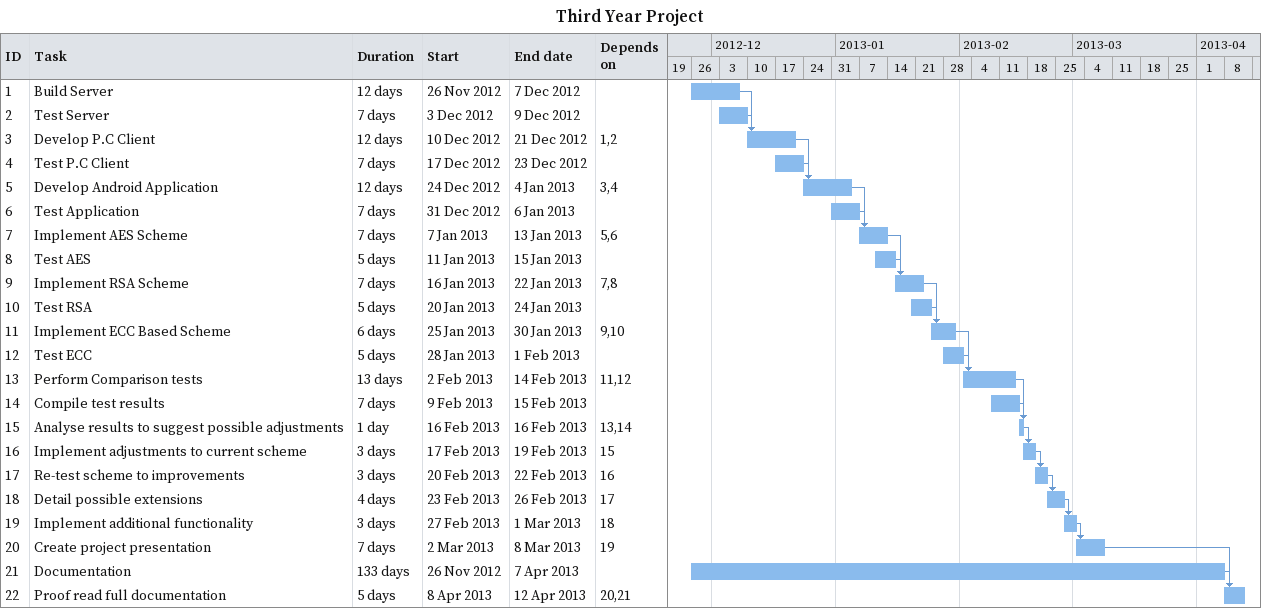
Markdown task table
Third Year Project

| ID | Task | Duration | Start | Finish | Predecessors |
|---|---|---|---|---|---|
| 1 | Build Server | 12d | 2012-11-26 | 2012-12-07 |  |
| 2 | Test Server | 7d | 2012-12-03 | 2012-12-09 |  |
| 3 | Develop P.C Client | 12d | 2012-12-10 | 2012-12-21 | 1, 2 |
| 4 | Test P.C Client | 7d | 2012-12-17 | 2012-12-23 |  |
| 5 | Develop Android Application | 12d | 2012-12-24 | 2013-01-04 | 3, 4 |
| 6 | Test Application | 7d | 2012-12-31 | 2013-01-06 |  |
| 7 | Implement AES Scheme | 7d | 2013-01-07 | 2013-01-13 | 5, 6 |
| 8 | Test AES | 5d | 2013-01-11 | 2013-01-15 |  |
| 9 | Implement RSA Scheme | 7d | 2013-01-16 | 2013-01-22 | 7, 8 |
| 10 | Test RSA | 5d | 2013-01-20 | 2013-01-24 |  |
| 11 | Implement ECC Based Scheme | 6d | 2013-01-25 | 2013-01-30 | 9, 10 |
| 12 | Test ECC | 5d | 2013-01-28 | 2013-02-01 |  |
| 13 | Perform Comparison tests | 13d | 2013-02-02 | 2013-02-14 | 11, 12 |
| 14 | Compile test results | 7d | 2013-02-09 | 2013-02-15 |  |
| 15 | Analyse results to suggest possible adjustments | 1d | 2013-02-16 | 2013-02-16 | 13, 14 |
| 16 | Implement adjustments to current scheme | 3d | 2013-02-17 | 2013-02-19 | 15 |
| 17 | Re-test scheme to improvements | 3d | 2013-02-20 | 2013-02-22 | 16 |
| 18 | Detail possible extensions | 4d | 2013-02-23 | 2013-02-26 | 17 |
| 19 | Implement additional functionality | 3d | 2013-02-27 | 2013-03-01 | 18 |
| 20 | Create project presentation | 7d | 2013-03-02 | 2013-03-08 | 19 |
| 21 | Documentation | 133d | 2012-11-26 | 2013-04-07 |  |
| 22 | Proof read full documentation | 5d | 2013-04-08 | 2013-04-12 | 20, 21 |
